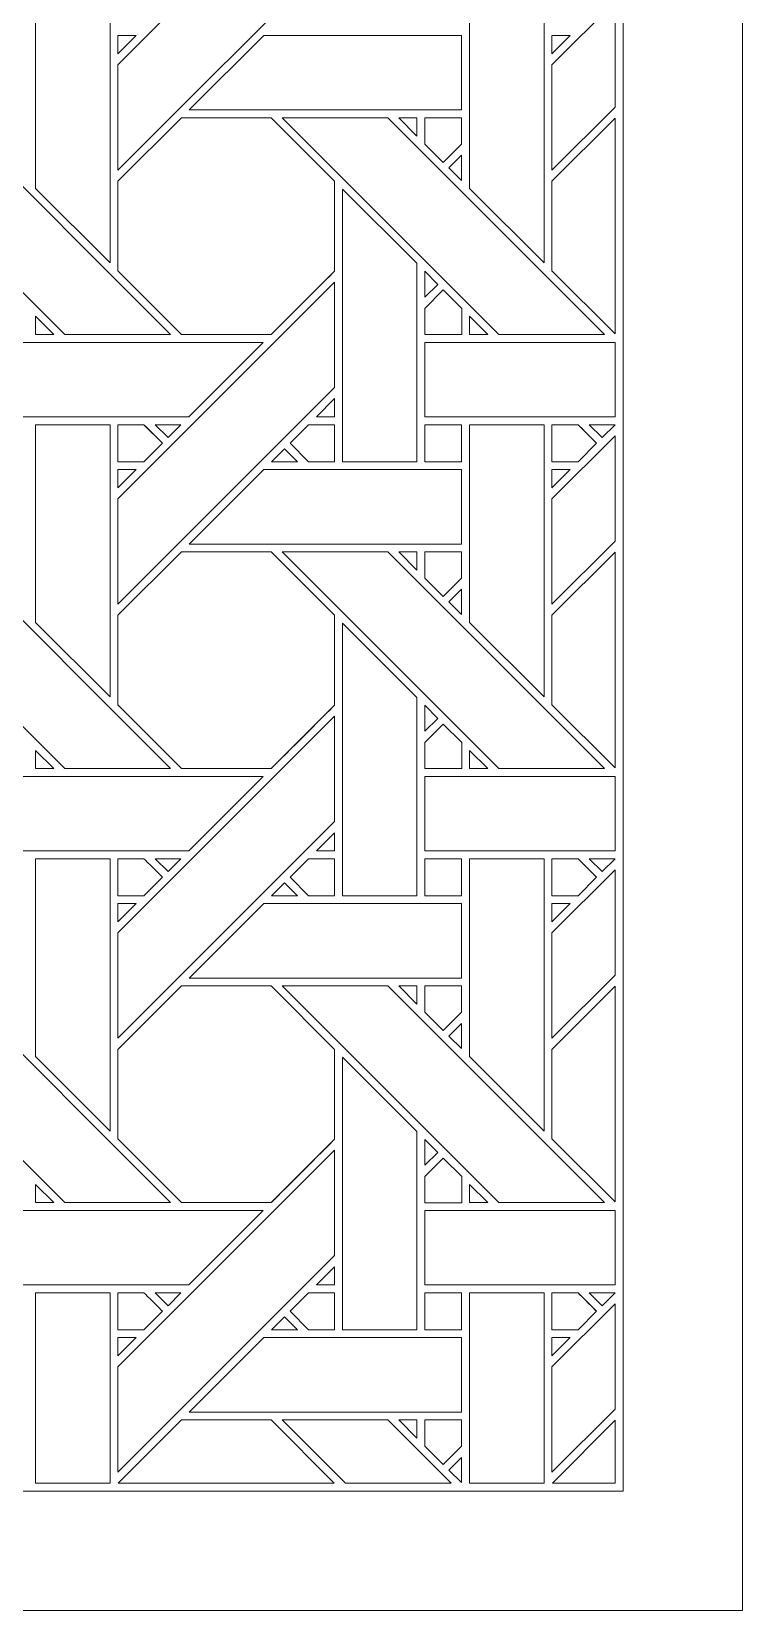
# Model space of a CAD drawing. Header units: inches. Extents: x 8.88 to 15.88, y 5.59 to 12.59.
# Drawn here: x 14.329 to 15.883, y 5.595 to 9.046 of the extents above; entities that cross this region are included whole.
import ezdxf

# ---------------------------------------------------------------- set-up
doc = ezdxf.new("R2010")
doc.units = ezdxf.units.IN
doc.header["$MEASUREMENT"] = 0
doc.layers.add('Design', color=7, linetype='Continuous', lineweight=0)

msp = doc.modelspace()

# ---------------------------------------------------------------- linework, layer by layer
at = {"layer": 'Design'}
for points, knots in [([(8.8829, 12.5948), (8.8829, 12.5948), (8.8829, 5.5948), (8.8829, 5.5948), (8.8829, 5.5948), (15.8829, 5.5948), (15.8829, 5.5948), (15.8829, 5.5948), (15.8829, 12.5948), (15.8829, 12.5948), (15.8829, 12.5948), (8.8829, 12.5948), (8.8829, 12.5948)], [0, 0, 0, 0, 1, 1, 1, 2, 2, 2, 3, 3, 3, 4, 4, 4, 4]), ([(9.1435, 12.3341), (9.1435, 12.3341), (9.1435, 5.8554), (9.1435, 5.8554), (9.1435, 5.8554), (15.6222, 5.8554), (15.6222, 5.8554), (15.6222, 5.8554), (15.6222, 12.3341), (15.6222, 12.3341), (15.6222, 12.3341), (9.1435, 12.3341), (9.1435, 12.3341)], [0, 0, 0, 0, 1, 1, 1, 2, 2, 2, 3, 3, 3, 4, 4, 4, 4]), ([(14.9915, 9.2166), (14.9915, 9.2166), (14.5179, 8.743), (14.5179, 8.743), (14.5179, 8.743), (14.5179, 8.9731), (14.5179, 8.9731), (14.5179, 8.9731), (14.9915, 9.4467), (14.9915, 9.4467), (14.9915, 9.4467), (14.9915, 9.2166), (14.9915, 9.2166)], [0, 0, 0, 0, 1, 1, 1, 2, 2, 2, 3, 3, 3, 4, 4, 4, 4]), ([(14.5007, 8.5401), (14.5007, 8.5401), (14.3378, 8.703), (14.3378, 8.703), (14.3378, 8.703), (14.3378, 9.1352), (14.3378, 9.1352), (14.3378, 9.1352), (14.5007, 9.1352), (14.5007, 9.1352), (14.5007, 9.1352), (14.5007, 8.5401), (14.5007, 8.5401)], [0, 0, 0, 0, 1, 1, 1, 2, 2, 2, 3, 3, 3, 4, 4, 4, 4]), ([(15.4494, 8.5401), (15.4494, 8.5401), (15.2865, 8.703), (15.2865, 8.703), (15.2865, 8.703), (15.2865, 9.1352), (15.2865, 9.1352), (15.2865, 9.1352), (15.4494, 9.1352), (15.4494, 9.1352), (15.4494, 9.1352), (15.4494, 8.5401), (15.4494, 8.5401)], [0, 0, 0, 0, 1, 1, 1, 2, 2, 2, 3, 3, 3, 4, 4, 4, 4]), ([(15.4666, 8.743), (15.4666, 8.743), (15.4666, 8.9731), (15.4666, 8.9731), (15.4666, 8.9731), (15.6045, 9.111), (15.6045, 9.111), (15.6045, 9.111), (15.6045, 8.8809), (15.6045, 8.8809), (15.6045, 8.8809), (15.4666, 8.743), (15.4666, 8.743)], [0, 0, 0, 0, 1, 1, 1, 2, 2, 2, 3, 3, 3, 4, 4, 4, 4]), ([(14.5577, 9.0373), (14.5577, 9.0373), (14.5179, 8.9974), (14.5179, 8.9974), (14.5179, 8.9974), (14.5179, 9.0373), (14.5179, 9.0373), (14.5179, 9.0373), (14.5577, 9.0373), (14.5577, 9.0373)], [0, 0, 0, 0, 1, 1, 1, 2, 2, 2, 3, 3, 3, 3]), ([(15.269, 9.0373), (15.269, 9.0373), (15.269, 8.8745), (15.269, 8.8745), (15.269, 8.8745), (14.6737, 8.8745), (14.6737, 8.8745), (14.6737, 8.8745), (14.8365, 9.0373), (14.8365, 9.0373), (14.8365, 9.0373), (15.269, 9.0373), (15.269, 9.0373)], [0, 0, 0, 0, 1, 1, 1, 2, 2, 2, 3, 3, 3, 4, 4, 4, 4]), ([(15.5064, 9.0373), (15.5064, 9.0373), (15.4666, 8.9975), (15.4666, 8.9975), (15.4666, 8.9975), (15.4666, 9.0373), (15.4666, 9.0373), (15.4666, 9.0373), (15.5064, 9.0373), (15.5064, 9.0373)], [0, 0, 0, 0, 1, 1, 1, 2, 2, 2, 3, 3, 3, 3]), ([(14.4018, 8.3837), (14.4018, 8.3837), (13.9283, 8.8573), (13.9283, 8.8573), (13.9283, 8.8573), (14.1592, 8.8573), (14.1592, 8.8573), (14.1592, 8.8573), (14.6329, 8.3837), (14.6329, 8.3837), (14.6329, 8.3837), (14.4018, 8.3837), (14.4018, 8.3837)], [0, 0, 0, 0, 1, 1, 1, 2, 2, 2, 3, 3, 3, 4, 4, 4, 4]), ([(14.6566, 8.8573), (14.6566, 8.8573), (14.8528, 8.8573), (14.8528, 8.8573), (14.8528, 8.8573), (14.9915, 8.7186), (14.9915, 8.7186), (14.9915, 8.7186), (14.9915, 8.5224), (14.9915, 8.5224), (14.9737, 8.5045), (14.8618, 8.3927), (14.8528, 8.3837), (14.8528, 8.3837), (14.6571, 8.3837), (14.6571, 8.3837), (14.6571, 8.3837), (14.5179, 8.5229), (14.5179, 8.5229), (14.5179, 8.5229), (14.5179, 8.7186), (14.5179, 8.7186), (14.5179, 8.7186), (14.6566, 8.8573), (14.6566, 8.8573)], [0, 0, 0, 0, 1, 1, 1, 2, 2, 2, 3, 3, 3, 4, 4, 4, 5, 5, 5, 6, 6, 6, 7, 7, 7, 8, 8, 8, 8]), ([(14.9915, 8.5224), (14.9735, 8.5042), (14.8616, 8.3925), (14.8528, 8.3837), (14.8528, 8.3837), (14.6571, 8.3837), (14.6571, 8.3837), (14.6571, 8.3837), (14.5179, 8.5229), (14.5179, 8.5229), (14.5179, 8.5229), (14.5179, 8.7186), (14.5179, 8.7186), (14.5179, 8.7186), (14.6566, 8.8573), (14.6566, 8.8573), (14.6566, 8.8573), (14.8528, 8.8573), (14.8528, 8.8573), (14.8528, 8.8573), (14.9915, 8.7186), (14.9915, 8.7186), (14.9915, 8.7186), (14.9915, 8.5224), (14.9915, 8.5224)], [0, 0, 0, 0, 1, 1, 1, 2, 2, 2, 3, 3, 3, 4, 4, 4, 5, 5, 5, 6, 6, 6, 7, 7, 7, 8, 8, 8, 8]), ([(15.5816, 8.3837), (15.5816, 8.3837), (15.3505, 8.3837), (15.3505, 8.3837), (15.3505, 8.3837), (14.877, 8.8573), (14.877, 8.8573), (14.877, 8.8573), (15.1079, 8.8573), (15.1079, 8.8573), (15.1079, 8.8573), (15.5816, 8.3837), (15.5816, 8.3837)], [0, 0, 0, 0, 1, 1, 1, 2, 2, 2, 3, 3, 3, 4, 4, 4, 4]), ([(15.1715, 8.8573), (15.1715, 8.8573), (15.1715, 8.8175), (15.1715, 8.8175), (15.1715, 8.8175), (15.1321, 8.8573), (15.1321, 8.8573), (15.1321, 8.8573), (15.1715, 8.8573), (15.1715, 8.8573)], [0, 0, 0, 0, 1, 1, 1, 2, 2, 2, 3, 3, 3, 3]), ([(15.269, 8.8573), (15.269, 8.8573), (15.269, 8.7997), (15.269, 8.7997), (15.269, 8.7997), (15.2291, 8.7598), (15.2291, 8.7598), (15.2291, 8.7598), (15.1887, 8.8001), (15.1887, 8.8001), (15.1887, 8.8001), (15.1887, 8.8573), (15.1887, 8.8573), (15.1887, 8.8573), (15.269, 8.8573), (15.269, 8.8573)], [0, 0, 0, 0, 1, 1, 1, 2, 2, 2, 3, 3, 3, 4, 4, 4, 5, 5, 5, 5]), ([(15.2291, 8.7598), (15.2291, 8.7598), (15.1887, 8.8001), (15.1887, 8.8001), (15.1887, 8.8001), (15.1887, 8.8573), (15.1887, 8.8573), (15.1887, 8.8573), (15.269, 8.8573), (15.269, 8.8573), (15.269, 8.8573), (15.269, 8.7997), (15.269, 8.7997), (15.269, 8.7997), (15.2291, 8.7598), (15.2291, 8.7598)], [0, 0, 0, 0, 1, 1, 1, 2, 2, 2, 3, 3, 3, 4, 4, 4, 5, 5, 5, 5]), ([(15.4666, 8.5229), (15.4666, 8.5229), (15.4666, 8.7186), (15.4666, 8.7186), (15.4666, 8.7186), (15.6045, 8.8565), (15.6045, 8.8565), (15.6045, 8.8565), (15.6045, 8.3851), (15.6045, 8.3851), (15.6045, 8.3851), (15.4666, 8.5229), (15.4666, 8.5229)], [0, 0, 0, 0, 1, 1, 1, 2, 2, 2, 3, 3, 3, 4, 4, 4, 4]), ([(15.6045, 8.3851), (15.6045, 8.3851), (15.4666, 8.5229), (15.4666, 8.5229), (15.4666, 8.5229), (15.4666, 8.7186), (15.4666, 8.7186), (15.4666, 8.7186), (15.6045, 8.8565), (15.6045, 8.8565), (15.6045, 8.8565), (15.6045, 8.3851), (15.6045, 8.3851)], [0, 0, 0, 0, 1, 1, 1, 2, 2, 2, 3, 3, 3, 4, 4, 4, 4]), ([(15.269, 8.7755), (15.269, 8.7755), (15.269, 8.7203), (15.269, 8.7203), (15.269, 8.7203), (15.2412, 8.7477), (15.2412, 8.7477), (15.2412, 8.7477), (15.269, 8.7755), (15.269, 8.7755)], [0, 0, 0, 0, 1, 1, 1, 2, 2, 2, 3, 3, 3, 3]), ([(15.0087, 8.1057), (15.0087, 8.1057), (15.0087, 8.7015), (15.0087, 8.7015), (15.0087, 8.7015), (15.1714, 8.5394), (15.1714, 8.5394), (15.1714, 8.5394), (15.1714, 8.1057), (15.1714, 8.1057), (15.1714, 8.1057), (15.0087, 8.1057), (15.0087, 8.1057)], [0, 0, 0, 0, 1, 1, 1, 2, 2, 2, 3, 3, 3, 4, 4, 4, 4]), ([(14.9915, 8.2679), (14.9915, 8.2679), (14.5179, 7.7943), (14.5179, 7.7943), (14.5179, 7.7943), (14.5179, 8.0244), (14.5179, 8.0244), (14.5179, 8.0244), (14.9915, 8.498), (14.9915, 8.498), (14.9915, 8.498), (14.9915, 8.2679), (14.9915, 8.2679)], [0, 0, 0, 0, 1, 1, 1, 2, 2, 2, 3, 3, 3, 4, 4, 4, 4]), ([(15.1887, 8.4651), (15.1887, 8.4651), (15.1887, 8.5219), (15.1887, 8.5219), (15.1887, 8.5219), (15.2169, 8.4933), (15.2169, 8.4933), (15.2169, 8.4933), (15.1887, 8.4651), (15.1887, 8.4651)], [0, 0, 0, 0, 1, 1, 1, 2, 2, 2, 3, 3, 3, 3]), ([(15.1887, 8.3834), (15.1887, 8.3834), (15.1887, 8.4407), (15.1887, 8.4407), (15.1887, 8.4407), (15.2291, 8.4811), (15.2291, 8.4811), (15.2291, 8.4811), (15.2694, 8.4407), (15.2694, 8.4407), (15.2694, 8.4407), (15.2694, 8.3834), (15.2694, 8.3834), (15.2694, 8.3834), (15.1887, 8.3834), (15.1887, 8.3834)], [0, 0, 0, 0, 1, 1, 1, 2, 2, 2, 3, 3, 3, 4, 4, 4, 5, 5, 5, 5]), ([(15.2291, 8.4811), (15.2291, 8.4811), (15.2694, 8.4407), (15.2694, 8.4407), (15.2694, 8.4407), (15.2694, 8.3834), (15.2694, 8.3834), (15.2694, 8.3834), (15.1887, 8.3834), (15.1887, 8.3834), (15.1887, 8.3834), (15.1887, 8.4407), (15.1887, 8.4407), (15.1887, 8.4407), (15.2291, 8.4811), (15.2291, 8.4811)], [0, 0, 0, 0, 1, 1, 1, 2, 2, 2, 3, 3, 3, 4, 4, 4, 5, 5, 5, 5]), ([(14.3379, 8.3837), (14.3379, 8.3837), (14.3379, 8.4235), (14.3379, 8.4235), (14.3379, 8.4235), (14.3776, 8.3837), (14.3776, 8.3837), (14.3776, 8.3837), (14.3379, 8.3837), (14.3379, 8.3837)], [0, 0, 0, 0, 1, 1, 1, 2, 2, 2, 3, 3, 3, 3]), ([(15.2866, 8.3837), (15.2866, 8.3837), (15.2866, 8.4235), (15.2866, 8.4235), (15.2866, 8.4235), (15.3264, 8.3837), (15.3264, 8.3837), (15.3264, 8.3837), (15.2866, 8.3837), (15.2866, 8.3837)], [0, 0, 0, 0, 1, 1, 1, 2, 2, 2, 3, 3, 3, 3]), ([(14.24, 8.2037), (14.24, 8.2037), (14.24, 8.3664), (14.24, 8.3664), (14.24, 8.3664), (14.8357, 8.3664), (14.8357, 8.3664), (14.8357, 8.3664), (14.673, 8.2037), (14.673, 8.2037), (14.673, 8.2037), (14.24, 8.2037), (14.24, 8.2037)], [0, 0, 0, 0, 1, 1, 1, 2, 2, 2, 3, 3, 3, 4, 4, 4, 4]), ([(15.1887, 8.2037), (15.1887, 8.2037), (15.1887, 8.3664), (15.1887, 8.3664), (15.1887, 8.3664), (15.6045, 8.3664), (15.6045, 8.3664), (15.6045, 8.3664), (15.6045, 8.2037), (15.6045, 8.2037), (15.6045, 8.2037), (15.1887, 8.2037), (15.1887, 8.2037)], [0, 0, 0, 0, 1, 1, 1, 2, 2, 2, 3, 3, 3, 4, 4, 4, 4]), ([(14.9517, 8.2038), (14.9517, 8.2038), (14.9915, 8.2435), (14.9915, 8.2435), (14.9915, 8.2435), (14.9915, 8.2038), (14.9915, 8.2038), (14.9915, 8.2038), (14.9517, 8.2038), (14.9517, 8.2038)], [0, 0, 0, 0, 1, 1, 1, 2, 2, 2, 3, 3, 3, 3]), ([(14.5007, 7.5914), (14.5007, 7.5914), (14.3378, 7.7543), (14.3378, 7.7543), (14.3378, 7.7543), (14.3378, 8.1865), (14.3378, 8.1865), (14.3378, 8.1865), (14.5007, 8.1865), (14.5007, 8.1865), (14.5007, 8.1865), (14.5007, 7.5914), (14.5007, 7.5914)], [0, 0, 0, 0, 1, 1, 1, 2, 2, 2, 3, 3, 3, 4, 4, 4, 4]), ([(14.5749, 8.1865), (14.5801, 8.1813), (14.6108, 8.1505), (14.6153, 8.1461), (14.6153, 8.1461), (14.5748, 8.1057), (14.5748, 8.1057), (14.5748, 8.1057), (14.5179, 8.1057), (14.5179, 8.1057), (14.5179, 8.1057), (14.5179, 8.1865), (14.5179, 8.1865), (14.5179, 8.1865), (14.5749, 8.1865), (14.5749, 8.1865)], [0, 0, 0, 0, 1, 1, 1, 2, 2, 2, 3, 3, 3, 4, 4, 4, 5, 5, 5, 5]), ([(14.5179, 8.1057), (14.5179, 8.1057), (14.5179, 8.1865), (14.5179, 8.1865), (14.5179, 8.1865), (14.5749, 8.1865), (14.5749, 8.1865), (14.5749, 8.1865), (14.6153, 8.1461), (14.6153, 8.1461), (14.6153, 8.1461), (14.5748, 8.1057), (14.5748, 8.1057), (14.5748, 8.1057), (14.5179, 8.1057), (14.5179, 8.1057)], [0, 0, 0, 0, 1, 1, 1, 2, 2, 2, 3, 3, 3, 4, 4, 4, 5, 5, 5, 5]), ([(14.5993, 8.1865), (14.5993, 8.1865), (14.6557, 8.1865), (14.6557, 8.1865), (14.6557, 8.1865), (14.6275, 8.1583), (14.6275, 8.1583), (14.6275, 8.1583), (14.5993, 8.1865), (14.5993, 8.1865)], [0, 0, 0, 0, 1, 1, 1, 2, 2, 2, 3, 3, 3, 3]), ([(14.9344, 8.1057), (14.9344, 8.1057), (14.8941, 8.1461), (14.8941, 8.1461), (14.8941, 8.1461), (14.9345, 8.1865), (14.9345, 8.1865), (14.9345, 8.1865), (14.9915, 8.1865), (14.9915, 8.1865), (14.9915, 8.1865), (14.9915, 8.1057), (14.9915, 8.1057), (14.9915, 8.1057), (14.9344, 8.1057), (14.9344, 8.1057)], [0, 0, 0, 0, 1, 1, 1, 2, 2, 2, 3, 3, 3, 4, 4, 4, 5, 5, 5, 5]), ([(14.9915, 8.1057), (14.9915, 8.1057), (14.9344, 8.1057), (14.9344, 8.1057), (14.9344, 8.1057), (14.8941, 8.1461), (14.8941, 8.1461), (14.8941, 8.1461), (14.9345, 8.1865), (14.9345, 8.1865), (14.9345, 8.1865), (14.9915, 8.1865), (14.9915, 8.1865), (14.9915, 8.1865), (14.9915, 8.1057), (14.9915, 8.1057)], [0, 0, 0, 0, 1, 1, 1, 2, 2, 2, 3, 3, 3, 4, 4, 4, 5, 5, 5, 5]), ([(15.1887, 8.1865), (15.1887, 8.1865), (15.269, 8.1865), (15.269, 8.1865), (15.269, 8.1865), (15.269, 8.1057), (15.269, 8.1057), (15.269, 8.1057), (15.1887, 8.1057), (15.1887, 8.1057), (15.1887, 8.1057), (15.1887, 8.1865), (15.1887, 8.1865)], [0, 0, 0, 0, 1, 1, 1, 2, 2, 2, 3, 3, 3, 4, 4, 4, 4]), ([(15.1887, 8.1057), (15.1887, 8.1057), (15.1887, 8.1865), (15.1887, 8.1865), (15.1887, 8.1865), (15.269, 8.1865), (15.269, 8.1865), (15.269, 8.1865), (15.269, 8.1057), (15.269, 8.1057), (15.269, 8.1057), (15.1887, 8.1057), (15.1887, 8.1057)], [0, 0, 0, 0, 1, 1, 1, 2, 2, 2, 3, 3, 3, 4, 4, 4, 4]), ([(15.4494, 7.5914), (15.4494, 7.5914), (15.2865, 7.7543), (15.2865, 7.7543), (15.2865, 7.7543), (15.2865, 8.1865), (15.2865, 8.1865), (15.2865, 8.1865), (15.4494, 8.1865), (15.4494, 8.1865), (15.4494, 8.1865), (15.4494, 7.5914), (15.4494, 7.5914)], [0, 0, 0, 0, 1, 1, 1, 2, 2, 2, 3, 3, 3, 4, 4, 4, 4]), ([(15.4666, 8.1057), (15.4666, 8.1057), (15.4666, 8.1865), (15.4666, 8.1865), (15.4666, 8.1865), (15.5237, 8.1865), (15.5237, 8.1865), (15.5288, 8.1813), (15.5596, 8.1505), (15.564, 8.1461), (15.564, 8.1461), (15.5236, 8.1057), (15.5236, 8.1057), (15.5236, 8.1057), (15.4666, 8.1057), (15.4666, 8.1057)], [0, 0, 0, 0, 1, 1, 1, 2, 2, 2, 3, 3, 3, 4, 4, 4, 5, 5, 5, 5]), ([(15.4666, 8.1057), (15.4666, 8.1057), (15.4666, 8.1865), (15.4666, 8.1865), (15.4666, 8.1865), (15.5237, 8.1865), (15.5237, 8.1865), (15.5294, 8.1808), (15.564, 8.1461), (15.564, 8.1461), (15.564, 8.1461), (15.5236, 8.1057), (15.5236, 8.1057), (15.5236, 8.1057), (15.4666, 8.1057), (15.4666, 8.1057)], [0, 0, 0, 0, 1, 1, 1, 2, 2, 2, 3, 3, 3, 4, 4, 4, 5, 5, 5, 5]), ([(15.548, 8.1865), (15.548, 8.1865), (15.6045, 8.1865), (15.6045, 8.1865), (15.6045, 8.1865), (15.5762, 8.1583), (15.5762, 8.1583), (15.5762, 8.1583), (15.548, 8.1865), (15.548, 8.1865)], [0, 0, 0, 0, 1, 1, 1, 2, 2, 2, 3, 3, 3, 3]), ([(15.4666, 7.7943), (15.4666, 7.7943), (15.4666, 8.0244), (15.4666, 8.0244), (15.4666, 8.0244), (15.6045, 8.1622), (15.6045, 8.1622), (15.6045, 8.1622), (15.6045, 7.9321), (15.6045, 7.9321), (15.6045, 7.9321), (15.4666, 7.7943), (15.4666, 7.7943)], [0, 0, 0, 0, 1, 1, 1, 2, 2, 2, 3, 3, 3, 4, 4, 4, 4]), ([(14.8537, 8.1057), (14.8537, 8.1057), (14.8819, 8.1339), (14.8819, 8.1339), (14.8819, 8.1339), (14.9102, 8.1057), (14.9102, 8.1057), (14.9102, 8.1057), (14.8537, 8.1057), (14.8537, 8.1057)], [0, 0, 0, 0, 1, 1, 1, 2, 2, 2, 3, 3, 3, 3]), ([(14.5577, 8.0885), (14.5577, 8.0885), (14.5179, 8.0487), (14.5179, 8.0487), (14.5179, 8.0487), (14.5179, 8.0885), (14.5179, 8.0885), (14.5179, 8.0885), (14.5577, 8.0885), (14.5577, 8.0885)], [0, 0, 0, 0, 1, 1, 1, 2, 2, 2, 3, 3, 3, 3]), ([(15.269, 8.0885), (15.269, 8.0885), (15.269, 7.9257), (15.269, 7.9257), (15.269, 7.9257), (14.6737, 7.9257), (14.6737, 7.9257), (14.6737, 7.9257), (14.8365, 8.0885), (14.8365, 8.0885), (14.8365, 8.0885), (15.269, 8.0885), (15.269, 8.0885)], [0, 0, 0, 0, 1, 1, 1, 2, 2, 2, 3, 3, 3, 4, 4, 4, 4]), ([(15.5064, 8.0885), (15.5064, 8.0885), (15.4666, 8.0487), (15.4666, 8.0487), (15.4666, 8.0487), (15.4666, 8.0885), (15.4666, 8.0885), (15.4666, 8.0885), (15.5064, 8.0885), (15.5064, 8.0885)], [0, 0, 0, 0, 1, 1, 1, 2, 2, 2, 3, 3, 3, 3]), ([(14.4018, 7.435), (14.4018, 7.435), (13.9283, 7.9086), (13.9283, 7.9086), (13.9283, 7.9086), (14.1592, 7.9086), (14.1592, 7.9086), (14.1592, 7.9086), (14.6329, 7.435), (14.6329, 7.435), (14.6329, 7.435), (14.4018, 7.435), (14.4018, 7.435)], [0, 0, 0, 0, 1, 1, 1, 2, 2, 2, 3, 3, 3, 4, 4, 4, 4]), ([(14.6566, 7.9086), (14.6566, 7.9086), (14.8528, 7.9086), (14.8528, 7.9086), (14.8528, 7.9086), (14.9915, 7.7699), (14.9915, 7.7699), (14.9915, 7.7699), (14.9915, 7.5737), (14.9915, 7.5737), (14.9737, 7.5557), (14.8618, 7.444), (14.8528, 7.435), (14.8528, 7.435), (14.6571, 7.435), (14.6571, 7.435), (14.6571, 7.435), (14.5179, 7.5742), (14.5179, 7.5742), (14.5179, 7.5742), (14.5179, 7.7699), (14.5179, 7.7699), (14.5179, 7.7699), (14.6566, 7.9086), (14.6566, 7.9086)], [0, 0, 0, 0, 1, 1, 1, 2, 2, 2, 3, 3, 3, 4, 4, 4, 5, 5, 5, 6, 6, 6, 7, 7, 7, 8, 8, 8, 8]), ([(14.9915, 7.5737), (14.9736, 7.5556), (14.8617, 7.4439), (14.8528, 7.435), (14.8528, 7.435), (14.6571, 7.435), (14.6571, 7.435), (14.6571, 7.435), (14.5179, 7.5742), (14.5179, 7.5742), (14.5179, 7.5742), (14.5179, 7.7699), (14.5179, 7.7699), (14.5179, 7.7699), (14.6566, 7.9086), (14.6566, 7.9086), (14.6566, 7.9086), (14.8528, 7.9086), (14.8528, 7.9086), (14.8528, 7.9086), (14.9915, 7.7699), (14.9915, 7.7699), (14.9915, 7.7699), (14.9915, 7.5737), (14.9915, 7.5737)], [0, 0, 0, 0, 1, 1, 1, 2, 2, 2, 3, 3, 3, 4, 4, 4, 5, 5, 5, 6, 6, 6, 7, 7, 7, 8, 8, 8, 8]), ([(15.5816, 7.435), (15.5816, 7.435), (15.3505, 7.435), (15.3505, 7.435), (15.3505, 7.435), (14.877, 7.9086), (14.877, 7.9086), (14.877, 7.9086), (15.1079, 7.9086), (15.1079, 7.9086), (15.1079, 7.9086), (15.5816, 7.435), (15.5816, 7.435)], [0, 0, 0, 0, 1, 1, 1, 2, 2, 2, 3, 3, 3, 4, 4, 4, 4]), ([(15.1715, 7.9086), (15.1715, 7.9086), (15.1715, 7.8688), (15.1715, 7.8688), (15.1715, 7.8688), (15.1321, 7.9086), (15.1321, 7.9086), (15.1321, 7.9086), (15.1715, 7.9086), (15.1715, 7.9086)], [0, 0, 0, 0, 1, 1, 1, 2, 2, 2, 3, 3, 3, 3]), ([(15.269, 7.9086), (15.269, 7.9086), (15.269, 7.851), (15.269, 7.851), (15.269, 7.851), (15.2291, 7.8111), (15.2291, 7.8111), (15.2291, 7.8111), (15.1887, 7.8514), (15.1887, 7.8514), (15.1887, 7.8514), (15.1887, 7.9086), (15.1887, 7.9086), (15.1887, 7.9086), (15.269, 7.9086), (15.269, 7.9086)], [0, 0, 0, 0, 1, 1, 1, 2, 2, 2, 3, 3, 3, 4, 4, 4, 5, 5, 5, 5]), ([(15.2291, 7.8111), (15.2291, 7.8111), (15.1887, 7.8514), (15.1887, 7.8514), (15.1887, 7.8514), (15.1887, 7.9086), (15.1887, 7.9086), (15.1887, 7.9086), (15.269, 7.9086), (15.269, 7.9086), (15.269, 7.9086), (15.269, 7.851), (15.269, 7.851), (15.269, 7.851), (15.2291, 7.8111), (15.2291, 7.8111)], [0, 0, 0, 0, 1, 1, 1, 2, 2, 2, 3, 3, 3, 4, 4, 4, 5, 5, 5, 5]), ([(15.4666, 7.5742), (15.4666, 7.5742), (15.4666, 7.7699), (15.4666, 7.7699), (15.4666, 7.7699), (15.6045, 7.9078), (15.6045, 7.9078), (15.6045, 7.9078), (15.6045, 7.4363), (15.6045, 7.4363), (15.6045, 7.4363), (15.4666, 7.5742), (15.4666, 7.5742)], [0, 0, 0, 0, 1, 1, 1, 2, 2, 2, 3, 3, 3, 4, 4, 4, 4]), ([(15.6045, 7.4363), (15.6045, 7.4363), (15.4666, 7.5742), (15.4666, 7.5742), (15.4666, 7.5742), (15.4666, 7.7699), (15.4666, 7.7699), (15.4666, 7.7699), (15.6045, 7.9078), (15.6045, 7.9078), (15.6045, 7.9078), (15.6045, 7.4363), (15.6045, 7.4363)], [0, 0, 0, 0, 1, 1, 1, 2, 2, 2, 3, 3, 3, 4, 4, 4, 4]), ([(15.269, 7.8268), (15.269, 7.8268), (15.269, 7.7716), (15.269, 7.7716), (15.269, 7.7716), (15.2412, 7.799), (15.2412, 7.799), (15.2412, 7.799), (15.269, 7.8268), (15.269, 7.8268)], [0, 0, 0, 0, 1, 1, 1, 2, 2, 2, 3, 3, 3, 3]), ([(15.0087, 7.157), (15.0087, 7.157), (15.0087, 7.7528), (15.0087, 7.7528), (15.0087, 7.7528), (15.1714, 7.5906), (15.1714, 7.5906), (15.1714, 7.5906), (15.1714, 7.157), (15.1714, 7.157), (15.1714, 7.157), (15.0087, 7.157), (15.0087, 7.157)], [0, 0, 0, 0, 1, 1, 1, 2, 2, 2, 3, 3, 3, 4, 4, 4, 4]), ([(15.1887, 7.5164), (15.1887, 7.5164), (15.1887, 7.5732), (15.1887, 7.5732), (15.1887, 7.5732), (15.2169, 7.5446), (15.2169, 7.5446), (15.2169, 7.5446), (15.1887, 7.5164), (15.1887, 7.5164)], [0, 0, 0, 0, 1, 1, 1, 2, 2, 2, 3, 3, 3, 3]), ([(14.9915, 7.3192), (14.9915, 7.3192), (14.5179, 6.8455), (14.5179, 6.8455), (14.5179, 6.8455), (14.5179, 7.0756), (14.5179, 7.0756), (14.5179, 7.0756), (14.9915, 7.5492), (14.9915, 7.5492), (14.9915, 7.5492), (14.9915, 7.3192), (14.9915, 7.3192)], [0, 0, 0, 0, 1, 1, 1, 2, 2, 2, 3, 3, 3, 4, 4, 4, 4]), ([(15.1887, 7.4347), (15.1887, 7.4347), (15.1887, 7.492), (15.1887, 7.492), (15.1887, 7.492), (15.2291, 7.5323), (15.2291, 7.5323), (15.2291, 7.5323), (15.2694, 7.492), (15.2694, 7.492), (15.2694, 7.492), (15.2694, 7.4347), (15.2694, 7.4347), (15.2694, 7.4347), (15.1887, 7.4347), (15.1887, 7.4347)], [0, 0, 0, 0, 1, 1, 1, 2, 2, 2, 3, 3, 3, 4, 4, 4, 5, 5, 5, 5]), ([(15.2291, 7.5323), (15.2291, 7.5323), (15.2694, 7.492), (15.2694, 7.492), (15.2694, 7.492), (15.2694, 7.4347), (15.2694, 7.4347), (15.2694, 7.4347), (15.1887, 7.4347), (15.1887, 7.4347), (15.1887, 7.4347), (15.1887, 7.492), (15.1887, 7.492), (15.1887, 7.492), (15.2291, 7.5323), (15.2291, 7.5323)], [0, 0, 0, 0, 1, 1, 1, 2, 2, 2, 3, 3, 3, 4, 4, 4, 5, 5, 5, 5]), ([(14.3379, 7.4349), (14.3379, 7.4349), (14.3379, 7.4747), (14.3379, 7.4747), (14.3379, 7.4747), (14.3776, 7.4349), (14.3776, 7.4349), (14.3776, 7.4349), (14.3379, 7.4349), (14.3379, 7.4349)], [0, 0, 0, 0, 1, 1, 1, 2, 2, 2, 3, 3, 3, 3]), ([(15.2866, 7.4349), (15.2866, 7.4349), (15.2866, 7.4747), (15.2866, 7.4747), (15.2866, 7.4747), (15.3264, 7.4349), (15.3264, 7.4349), (15.3264, 7.4349), (15.2866, 7.4349), (15.2866, 7.4349)], [0, 0, 0, 0, 1, 1, 1, 2, 2, 2, 3, 3, 3, 3]), ([(14.24, 7.255), (14.24, 7.255), (14.24, 7.4177), (14.24, 7.4177), (14.24, 7.4177), (14.8357, 7.4177), (14.8357, 7.4177), (14.8357, 7.4177), (14.673, 7.255), (14.673, 7.255), (14.673, 7.255), (14.24, 7.255), (14.24, 7.255)], [0, 0, 0, 0, 1, 1, 1, 2, 2, 2, 3, 3, 3, 4, 4, 4, 4]), ([(15.1887, 7.255), (15.1887, 7.255), (15.1887, 7.4177), (15.1887, 7.4177), (15.1887, 7.4177), (15.6045, 7.4177), (15.6045, 7.4177), (15.6045, 7.4177), (15.6045, 7.255), (15.6045, 7.255), (15.6045, 7.255), (15.1887, 7.255), (15.1887, 7.255)], [0, 0, 0, 0, 1, 1, 1, 2, 2, 2, 3, 3, 3, 4, 4, 4, 4]), ([(14.9517, 7.255), (14.9517, 7.255), (14.9915, 7.2948), (14.9915, 7.2948), (14.9915, 7.2948), (14.9915, 7.255), (14.9915, 7.255), (14.9915, 7.255), (14.9517, 7.255), (14.9517, 7.255)], [0, 0, 0, 0, 1, 1, 1, 2, 2, 2, 3, 3, 3, 3]), ([(14.5007, 7.2377), (14.5007, 7.2377), (14.5007, 6.6426), (14.5007, 6.6426), (14.5007, 6.6426), (14.3378, 6.8055), (14.3378, 6.8055), (14.3378, 6.8055), (14.3378, 7.2377), (14.3378, 7.2377), (14.3378, 7.2377), (14.5007, 7.2377), (14.5007, 7.2377)], [0, 0, 0, 0, 1, 1, 1, 2, 2, 2, 3, 3, 3, 4, 4, 4, 4]), ([(14.5749, 7.2377), (14.5801, 7.2326), (14.6108, 7.2018), (14.6153, 7.1974), (14.6153, 7.1974), (14.5748, 7.1569), (14.5748, 7.1569), (14.5748, 7.1569), (14.5179, 7.1569), (14.5179, 7.1569), (14.5179, 7.1569), (14.5179, 7.2377), (14.5179, 7.2377), (14.5179, 7.2377), (14.5749, 7.2377), (14.5749, 7.2377)], [0, 0, 0, 0, 1, 1, 1, 2, 2, 2, 3, 3, 3, 4, 4, 4, 5, 5, 5, 5]), ([(14.5179, 7.1569), (14.5179, 7.1569), (14.5179, 7.2377), (14.5179, 7.2377), (14.5179, 7.2377), (14.5749, 7.2377), (14.5749, 7.2377), (14.5803, 7.2324), (14.6111, 7.2016), (14.6153, 7.1974), (14.6153, 7.1974), (14.5748, 7.1569), (14.5748, 7.1569), (14.5748, 7.1569), (14.5179, 7.1569), (14.5179, 7.1569)], [0, 0, 0, 0, 1, 1, 1, 2, 2, 2, 3, 3, 3, 4, 4, 4, 5, 5, 5, 5]), ([(14.5993, 7.2377), (14.5993, 7.2377), (14.6557, 7.2377), (14.6557, 7.2377), (14.6557, 7.2377), (14.6275, 7.2096), (14.6275, 7.2096), (14.6275, 7.2096), (14.5993, 7.2377), (14.5993, 7.2377)], [0, 0, 0, 0, 1, 1, 1, 2, 2, 2, 3, 3, 3, 3]), ([(14.9344, 7.1569), (14.9344, 7.1569), (14.8941, 7.1973), (14.8941, 7.1973), (14.8941, 7.1973), (14.9345, 7.2377), (14.9345, 7.2377), (14.9345, 7.2377), (14.9915, 7.2377), (14.9915, 7.2377), (14.9915, 7.2377), (14.9915, 7.1569), (14.9915, 7.1569), (14.9915, 7.1569), (14.9344, 7.1569), (14.9344, 7.1569)], [0, 0, 0, 0, 1, 1, 1, 2, 2, 2, 3, 3, 3, 4, 4, 4, 5, 5, 5, 5]), ([(14.9915, 7.1569), (14.9915, 7.1569), (14.9344, 7.1569), (14.9344, 7.1569), (14.9344, 7.1569), (14.8941, 7.1973), (14.8941, 7.1973), (14.8941, 7.1973), (14.9345, 7.2377), (14.9345, 7.2377), (14.9345, 7.2377), (14.9915, 7.2377), (14.9915, 7.2377), (14.9915, 7.2377), (14.9915, 7.1569), (14.9915, 7.1569)], [0, 0, 0, 0, 1, 1, 1, 2, 2, 2, 3, 3, 3, 4, 4, 4, 5, 5, 5, 5]), ([(15.1887, 7.2377), (15.1887, 7.2377), (15.269, 7.2377), (15.269, 7.2377), (15.269, 7.2377), (15.269, 7.1569), (15.269, 7.1569), (15.269, 7.1569), (15.1887, 7.1569), (15.1887, 7.1569), (15.1887, 7.1569), (15.1887, 7.2377), (15.1887, 7.2377)], [0, 0, 0, 0, 1, 1, 1, 2, 2, 2, 3, 3, 3, 4, 4, 4, 4]), ([(15.1887, 7.1569), (15.1887, 7.1569), (15.1887, 7.2377), (15.1887, 7.2377), (15.1887, 7.2377), (15.269, 7.2377), (15.269, 7.2377), (15.269, 7.2377), (15.269, 7.1569), (15.269, 7.1569), (15.269, 7.1569), (15.1887, 7.1569), (15.1887, 7.1569)], [0, 0, 0, 0, 1, 1, 1, 2, 2, 2, 3, 3, 3, 4, 4, 4, 4]), ([(15.4494, 6.6426), (15.4494, 6.6426), (15.2865, 6.8055), (15.2865, 6.8055), (15.2865, 6.8055), (15.2865, 7.2377), (15.2865, 7.2377), (15.2865, 7.2377), (15.4494, 7.2377), (15.4494, 7.2377), (15.4494, 7.2377), (15.4494, 6.6426), (15.4494, 6.6426)], [0, 0, 0, 0, 1, 1, 1, 2, 2, 2, 3, 3, 3, 4, 4, 4, 4]), ([(15.4666, 7.1569), (15.4666, 7.1569), (15.4666, 7.2377), (15.4666, 7.2377), (15.4666, 7.2377), (15.5237, 7.2377), (15.5237, 7.2377), (15.5288, 7.2326), (15.5596, 7.2018), (15.564, 7.1974), (15.564, 7.1974), (15.5236, 7.1569), (15.5236, 7.1569), (15.5236, 7.1569), (15.4666, 7.1569), (15.4666, 7.1569)], [0, 0, 0, 0, 1, 1, 1, 2, 2, 2, 3, 3, 3, 4, 4, 4, 5, 5, 5, 5]), ([(15.4666, 7.1569), (15.4666, 7.1569), (15.4666, 7.2377), (15.4666, 7.2377), (15.4666, 7.2377), (15.5237, 7.2377), (15.5237, 7.2377), (15.5293, 7.2322), (15.564, 7.1974), (15.564, 7.1974), (15.564, 7.1974), (15.5236, 7.1569), (15.5236, 7.1569), (15.5236, 7.1569), (15.4666, 7.1569), (15.4666, 7.1569)], [0, 0, 0, 0, 1, 1, 1, 2, 2, 2, 3, 3, 3, 4, 4, 4, 5, 5, 5, 5]), ([(15.4666, 6.8455), (15.4666, 6.8455), (15.4666, 7.0756), (15.4666, 7.0756), (15.4666, 7.0756), (15.6045, 7.2135), (15.6045, 7.2135), (15.6045, 7.2135), (15.6045, 6.9834), (15.6045, 6.9834), (15.6045, 6.9834), (15.4666, 6.8455), (15.4666, 6.8455)], [0, 0, 0, 0, 1, 1, 1, 2, 2, 2, 3, 3, 3, 4, 4, 4, 4]), ([(15.548, 7.2377), (15.548, 7.2377), (15.6045, 7.2377), (15.6045, 7.2377), (15.6045, 7.2377), (15.5762, 7.2096), (15.5762, 7.2096), (15.5762, 7.2096), (15.548, 7.2377), (15.548, 7.2377)], [0, 0, 0, 0, 1, 1, 1, 2, 2, 2, 3, 3, 3, 3]), ([(14.8537, 7.157), (14.8537, 7.157), (14.8819, 7.1852), (14.8819, 7.1852), (14.8819, 7.1852), (14.9102, 7.157), (14.9102, 7.157), (14.9102, 7.157), (14.8537, 7.157), (14.8537, 7.157)], [0, 0, 0, 0, 1, 1, 1, 2, 2, 2, 3, 3, 3, 3]), ([(14.5577, 7.1398), (14.5577, 7.1398), (14.5179, 7.1), (14.5179, 7.1), (14.5179, 7.1), (14.5179, 7.1398), (14.5179, 7.1398), (14.5179, 7.1398), (14.5577, 7.1398), (14.5577, 7.1398)], [0, 0, 0, 0, 1, 1, 1, 2, 2, 2, 3, 3, 3, 3]), ([(15.269, 7.1398), (15.269, 7.1398), (15.269, 6.977), (15.269, 6.977), (15.269, 6.977), (14.6737, 6.977), (14.6737, 6.977), (14.6737, 6.977), (14.8365, 7.1398), (14.8365, 7.1398), (14.8365, 7.1398), (15.269, 7.1398), (15.269, 7.1398)], [0, 0, 0, 0, 1, 1, 1, 2, 2, 2, 3, 3, 3, 4, 4, 4, 4]), ([(15.5064, 7.1398), (15.5064, 7.1398), (15.4666, 7.1), (15.4666, 7.1), (15.4666, 7.1), (15.4666, 7.1398), (15.4666, 7.1398), (15.4666, 7.1398), (15.5064, 7.1398), (15.5064, 7.1398)], [0, 0, 0, 0, 1, 1, 1, 2, 2, 2, 3, 3, 3, 3]), ([(13.9283, 6.9599), (13.9283, 6.9599), (14.1592, 6.9599), (14.1592, 6.9599), (14.1592, 6.9599), (14.6329, 6.4862), (14.6329, 6.4862), (14.6329, 6.4862), (14.4018, 6.4862), (14.4018, 6.4862), (14.4018, 6.4862), (13.9283, 6.9599), (13.9283, 6.9599)], [0, 0, 0, 0, 1, 1, 1, 2, 2, 2, 3, 3, 3, 4, 4, 4, 4]), ([(14.5179, 6.6255), (14.5179, 6.6255), (14.5179, 6.8211), (14.5179, 6.8211), (14.5179, 6.8211), (14.6566, 6.9598), (14.6566, 6.9598), (14.6566, 6.9598), (14.8528, 6.9598), (14.8528, 6.9598), (14.8528, 6.9598), (14.9915, 6.8211), (14.9915, 6.8211), (14.9915, 6.8211), (14.9915, 6.6249), (14.9915, 6.6249), (14.9737, 6.607), (14.8618, 6.4952), (14.8528, 6.4862), (14.8528, 6.4862), (14.6571, 6.4862), (14.6571, 6.4862), (14.6571, 6.4862), (14.5179, 6.6255), (14.5179, 6.6255)], [0, 0, 0, 0, 1, 1, 1, 2, 2, 2, 3, 3, 3, 4, 4, 4, 5, 5, 5, 6, 6, 6, 7, 7, 7, 8, 8, 8, 8]), ([(14.5179, 6.6255), (14.5179, 6.6255), (14.5179, 6.8211), (14.5179, 6.8211), (14.5179, 6.8211), (14.6566, 6.9598), (14.6566, 6.9598), (14.6566, 6.9598), (14.8528, 6.9598), (14.8528, 6.9598), (14.8528, 6.9598), (14.9915, 6.8211), (14.9915, 6.8211), (14.9915, 6.8211), (14.9915, 6.6249), (14.9915, 6.6249), (14.9731, 6.6063), (14.8613, 6.4947), (14.8528, 6.4862), (14.8528, 6.4862), (14.6571, 6.4862), (14.6571, 6.4862), (14.6571, 6.4862), (14.5179, 6.6255), (14.5179, 6.6255)], [0, 0, 0, 0, 1, 1, 1, 2, 2, 2, 3, 3, 3, 4, 4, 4, 5, 5, 5, 6, 6, 6, 7, 7, 7, 8, 8, 8, 8]), ([(15.5816, 6.4862), (15.5816, 6.4862), (15.3506, 6.4862), (15.3506, 6.4862), (15.3506, 6.4862), (14.877, 6.9599), (14.877, 6.9599), (14.877, 6.9599), (15.1079, 6.9599), (15.1079, 6.9599), (15.1079, 6.9599), (15.5816, 6.4862), (15.5816, 6.4862)], [0, 0, 0, 0, 1, 1, 1, 2, 2, 2, 3, 3, 3, 4, 4, 4, 4]), ([(15.1715, 6.9599), (15.1715, 6.9599), (15.1715, 6.92), (15.1715, 6.92), (15.1715, 6.92), (15.1321, 6.9599), (15.1321, 6.9599), (15.1321, 6.9599), (15.1715, 6.9599), (15.1715, 6.9599)], [0, 0, 0, 0, 1, 1, 1, 2, 2, 2, 3, 3, 3, 3]), ([(15.269, 6.9599), (15.269, 6.9599), (15.269, 6.9023), (15.269, 6.9023), (15.269, 6.9023), (15.2291, 6.8623), (15.2291, 6.8623), (15.2291, 6.8623), (15.1887, 6.9027), (15.1887, 6.9027), (15.1887, 6.9027), (15.1887, 6.9599), (15.1887, 6.9599), (15.1887, 6.9599), (15.269, 6.9599), (15.269, 6.9599)], [0, 0, 0, 0, 1, 1, 1, 2, 2, 2, 3, 3, 3, 4, 4, 4, 5, 5, 5, 5]), ([(15.2291, 6.8623), (15.2291, 6.8623), (15.1887, 6.9027), (15.1887, 6.9027), (15.1887, 6.9027), (15.1887, 6.9599), (15.1887, 6.9599), (15.1887, 6.9599), (15.269, 6.9599), (15.269, 6.9599), (15.269, 6.9599), (15.269, 6.9023), (15.269, 6.9023), (15.269, 6.9023), (15.2291, 6.8623), (15.2291, 6.8623)], [0, 0, 0, 0, 1, 1, 1, 2, 2, 2, 3, 3, 3, 4, 4, 4, 5, 5, 5, 5]), ([(15.4666, 6.6255), (15.4666, 6.6255), (15.4666, 6.8211), (15.4666, 6.8211), (15.4666, 6.8211), (15.6045, 6.959), (15.6045, 6.959), (15.6045, 6.959), (15.6045, 6.4876), (15.6045, 6.4876), (15.6045, 6.4876), (15.4666, 6.6255), (15.4666, 6.6255)], [0, 0, 0, 0, 1, 1, 1, 2, 2, 2, 3, 3, 3, 4, 4, 4, 4]), ([(15.6045, 6.4876), (15.6045, 6.4876), (15.4666, 6.6255), (15.4666, 6.6255), (15.4666, 6.6255), (15.4666, 6.8211), (15.4666, 6.8211), (15.4666, 6.8211), (15.6045, 6.959), (15.6045, 6.959), (15.6045, 6.959), (15.6045, 6.4876), (15.6045, 6.4876)], [0, 0, 0, 0, 1, 1, 1, 2, 2, 2, 3, 3, 3, 4, 4, 4, 4]), ([(15.269, 6.878), (15.269, 6.878), (15.269, 6.8229), (15.269, 6.8229), (15.269, 6.8229), (15.2412, 6.8503), (15.2412, 6.8503), (15.2412, 6.8503), (15.269, 6.878), (15.269, 6.878)], [0, 0, 0, 0, 1, 1, 1, 2, 2, 2, 3, 3, 3, 3]), ([(15.0087, 6.2082), (15.0087, 6.2082), (15.0087, 6.8041), (15.0087, 6.8041), (15.0087, 6.8041), (15.1714, 6.6419), (15.1714, 6.6419), (15.1714, 6.6419), (15.1714, 6.2082), (15.1714, 6.2082), (15.1714, 6.2082), (15.0087, 6.2082), (15.0087, 6.2082)], [0, 0, 0, 0, 1, 1, 1, 2, 2, 2, 3, 3, 3, 4, 4, 4, 4]), ([(14.5179, 6.1269), (14.5179, 6.1269), (14.9915, 6.6005), (14.9915, 6.6005), (14.9915, 6.6005), (14.9915, 6.3705), (14.9915, 6.3705), (14.9915, 6.3705), (14.5179, 5.8968), (14.5179, 5.8968), (14.5179, 5.8968), (14.5179, 6.1269), (14.5179, 6.1269)], [0, 0, 0, 0, 1, 1, 1, 2, 2, 2, 3, 3, 3, 4, 4, 4, 4]), ([(15.1887, 6.5677), (15.1887, 6.5677), (15.1887, 6.6244), (15.1887, 6.6244), (15.1887, 6.6244), (15.2169, 6.5958), (15.2169, 6.5958), (15.2169, 6.5958), (15.1887, 6.5677), (15.1887, 6.5677)], [0, 0, 0, 0, 1, 1, 1, 2, 2, 2, 3, 3, 3, 3]), ([(15.1887, 6.486), (15.1887, 6.486), (15.1887, 6.5433), (15.1887, 6.5433), (15.1887, 6.5433), (15.2291, 6.5836), (15.2291, 6.5836), (15.2291, 6.5836), (15.2694, 6.5433), (15.2694, 6.5433), (15.2694, 6.5433), (15.2694, 6.486), (15.2694, 6.486), (15.2694, 6.486), (15.1887, 6.486), (15.1887, 6.486)], [0, 0, 0, 0, 1, 1, 1, 2, 2, 2, 3, 3, 3, 4, 4, 4, 5, 5, 5, 5]), ([(15.2291, 6.5836), (15.2291, 6.5836), (15.2694, 6.5433), (15.2694, 6.5433), (15.2694, 6.5433), (15.2694, 6.486), (15.2694, 6.486), (15.2694, 6.486), (15.1887, 6.486), (15.1887, 6.486), (15.1887, 6.486), (15.1887, 6.5433), (15.1887, 6.5433), (15.1887, 6.5433), (15.2291, 6.5836), (15.2291, 6.5836)], [0, 0, 0, 0, 1, 1, 1, 2, 2, 2, 3, 3, 3, 4, 4, 4, 5, 5, 5, 5]), ([(14.3776, 6.4862), (14.3776, 6.4862), (14.3379, 6.4862), (14.3379, 6.4862), (14.3379, 6.4862), (14.3379, 6.526), (14.3379, 6.526), (14.3379, 6.526), (14.3776, 6.4862), (14.3776, 6.4862)], [0, 0, 0, 0, 1, 1, 1, 2, 2, 2, 3, 3, 3, 3]), ([(15.2866, 6.4862), (15.2866, 6.4862), (15.2866, 6.526), (15.2866, 6.526), (15.2866, 6.526), (15.3264, 6.4862), (15.3264, 6.4862), (15.3264, 6.4862), (15.2866, 6.4862), (15.2866, 6.4862)], [0, 0, 0, 0, 1, 1, 1, 2, 2, 2, 3, 3, 3, 3]), ([(14.24, 6.3063), (14.24, 6.3063), (14.24, 6.469), (14.24, 6.469), (14.24, 6.469), (14.8357, 6.469), (14.8357, 6.469), (14.8357, 6.469), (14.673, 6.3063), (14.673, 6.3063), (14.673, 6.3063), (14.24, 6.3063), (14.24, 6.3063)], [0, 0, 0, 0, 1, 1, 1, 2, 2, 2, 3, 3, 3, 4, 4, 4, 4]), ([(15.1887, 6.3063), (15.1887, 6.3063), (15.1887, 6.469), (15.1887, 6.469), (15.1887, 6.469), (15.6045, 6.469), (15.6045, 6.469), (15.6045, 6.469), (15.6045, 6.3063), (15.6045, 6.3063), (15.6045, 6.3063), (15.1887, 6.3063), (15.1887, 6.3063)], [0, 0, 0, 0, 1, 1, 1, 2, 2, 2, 3, 3, 3, 4, 4, 4, 4]), ([(14.9517, 6.3063), (14.9517, 6.3063), (14.9915, 6.3461), (14.9915, 6.3461), (14.9915, 6.3461), (14.9915, 6.3063), (14.9915, 6.3063), (14.9915, 6.3063), (14.9517, 6.3063), (14.9517, 6.3063)], [0, 0, 0, 0, 1, 1, 1, 2, 2, 2, 3, 3, 3, 3]), ([(14.3378, 5.8731), (14.3378, 5.8731), (14.3378, 6.289), (14.3378, 6.289), (14.3378, 6.289), (14.5007, 6.289), (14.5007, 6.289), (14.5007, 6.289), (14.5007, 5.8731), (14.5007, 5.8731), (14.5007, 5.8731), (14.3378, 5.8731), (14.3378, 5.8731)], [0, 0, 0, 0, 1, 1, 1, 2, 2, 2, 3, 3, 3, 4, 4, 4, 4]), ([(14.6153, 6.2486), (14.6153, 6.2486), (14.5748, 6.2082), (14.5748, 6.2082), (14.5748, 6.2082), (14.5179, 6.2082), (14.5179, 6.2082), (14.5179, 6.2082), (14.5179, 6.289), (14.5179, 6.289), (14.5179, 6.289), (14.5749, 6.289), (14.5749, 6.289), (14.5801, 6.2839), (14.6108, 6.2531), (14.6153, 6.2486)], [0, 0, 0, 0, 1, 1, 1, 2, 2, 2, 3, 3, 3, 4, 4, 4, 5, 5, 5, 5]), ([(14.5179, 6.2082), (14.5179, 6.2082), (14.5179, 6.289), (14.5179, 6.289), (14.5179, 6.289), (14.5749, 6.289), (14.5749, 6.289), (14.5803, 6.2837), (14.6111, 6.2528), (14.6153, 6.2486), (14.6153, 6.2486), (14.5748, 6.2082), (14.5748, 6.2082), (14.5748, 6.2082), (14.5179, 6.2082), (14.5179, 6.2082)], [0, 0, 0, 0, 1, 1, 1, 2, 2, 2, 3, 3, 3, 4, 4, 4, 5, 5, 5, 5]), ([(14.5993, 6.289), (14.5993, 6.289), (14.6557, 6.289), (14.6557, 6.289), (14.6557, 6.289), (14.6275, 6.2608), (14.6275, 6.2608), (14.6275, 6.2608), (14.5993, 6.289), (14.5993, 6.289)], [0, 0, 0, 0, 1, 1, 1, 2, 2, 2, 3, 3, 3, 3]), ([(14.9345, 6.289), (14.9345, 6.289), (14.9915, 6.289), (14.9915, 6.289), (14.9915, 6.289), (14.9915, 6.2082), (14.9915, 6.2082), (14.9915, 6.2082), (14.9344, 6.2082), (14.9344, 6.2082), (14.9344, 6.2082), (14.8941, 6.2486), (14.8941, 6.2486), (14.8941, 6.2486), (14.9345, 6.289), (14.9345, 6.289)], [0, 0, 0, 0, 1, 1, 1, 2, 2, 2, 3, 3, 3, 4, 4, 4, 5, 5, 5, 5]), ([(14.8941, 6.2486), (14.8941, 6.2486), (14.9345, 6.289), (14.9345, 6.289), (14.9345, 6.289), (14.9915, 6.289), (14.9915, 6.289), (14.9915, 6.289), (14.9915, 6.2082), (14.9915, 6.2082), (14.9915, 6.2082), (14.9344, 6.2082), (14.9344, 6.2082), (14.9344, 6.2082), (14.8941, 6.2486), (14.8941, 6.2486)], [0, 0, 0, 0, 1, 1, 1, 2, 2, 2, 3, 3, 3, 4, 4, 4, 5, 5, 5, 5]), ([(15.1887, 6.2082), (15.1887, 6.2082), (15.1887, 6.289), (15.1887, 6.289), (15.1887, 6.289), (15.269, 6.289), (15.269, 6.289), (15.269, 6.289), (15.269, 6.2082), (15.269, 6.2082), (15.269, 6.2082), (15.1887, 6.2082), (15.1887, 6.2082)], [0, 0, 0, 0, 1, 1, 1, 2, 2, 2, 3, 3, 3, 4, 4, 4, 4]), ([(15.269, 6.2082), (15.269, 6.2082), (15.1887, 6.2082), (15.1887, 6.2082), (15.1887, 6.2082), (15.1887, 6.289), (15.1887, 6.289), (15.1887, 6.289), (15.269, 6.289), (15.269, 6.289), (15.269, 6.289), (15.269, 6.2082), (15.269, 6.2082)], [0, 0, 0, 0, 1, 1, 1, 2, 2, 2, 3, 3, 3, 4, 4, 4, 4]), ([(15.2865, 5.8731), (15.2865, 5.8731), (15.2865, 6.289), (15.2865, 6.289), (15.2865, 6.289), (15.4494, 6.289), (15.4494, 6.289), (15.4494, 6.289), (15.4494, 5.8731), (15.4494, 5.8731), (15.4494, 5.8731), (15.2865, 5.8731), (15.2865, 5.8731)], [0, 0, 0, 0, 1, 1, 1, 2, 2, 2, 3, 3, 3, 4, 4, 4, 4]), ([(15.564, 6.2486), (15.564, 6.2486), (15.5236, 6.2082), (15.5236, 6.2082), (15.5236, 6.2082), (15.4666, 6.2082), (15.4666, 6.2082), (15.4666, 6.2082), (15.4666, 6.289), (15.4666, 6.289), (15.4666, 6.289), (15.5237, 6.289), (15.5237, 6.289), (15.5288, 6.2839), (15.5596, 6.2531), (15.564, 6.2486)], [0, 0, 0, 0, 1, 1, 1, 2, 2, 2, 3, 3, 3, 4, 4, 4, 5, 5, 5, 5]), ([(15.4666, 6.2082), (15.4666, 6.2082), (15.4666, 6.289), (15.4666, 6.289), (15.4666, 6.289), (15.5237, 6.289), (15.5237, 6.289), (15.5296, 6.2831), (15.564, 6.2486), (15.564, 6.2486), (15.564, 6.2486), (15.5236, 6.2082), (15.5236, 6.2082), (15.5236, 6.2082), (15.4666, 6.2082), (15.4666, 6.2082)], [0, 0, 0, 0, 1, 1, 1, 2, 2, 2, 3, 3, 3, 4, 4, 4, 5, 5, 5, 5]), ([(15.548, 6.289), (15.548, 6.289), (15.6045, 6.289), (15.6045, 6.289), (15.6045, 6.289), (15.5762, 6.2608), (15.5762, 6.2608), (15.5762, 6.2608), (15.548, 6.289), (15.548, 6.289)], [0, 0, 0, 0, 1, 1, 1, 2, 2, 2, 3, 3, 3, 3]), ([(15.4666, 5.8968), (15.4666, 5.8968), (15.4666, 6.1269), (15.4666, 6.1269), (15.4666, 6.1269), (15.6045, 6.2648), (15.6045, 6.2648), (15.6045, 6.2648), (15.6045, 6.0347), (15.6045, 6.0347), (15.6045, 6.0347), (15.4666, 5.8968), (15.4666, 5.8968)], [0, 0, 0, 0, 1, 1, 1, 2, 2, 2, 3, 3, 3, 4, 4, 4, 4]), ([(14.9102, 6.2082), (14.9102, 6.2082), (14.8537, 6.2082), (14.8537, 6.2082), (14.8537, 6.2082), (14.8819, 6.2365), (14.8819, 6.2365), (14.8819, 6.2365), (14.9102, 6.2082), (14.9102, 6.2082)], [0, 0, 0, 0, 1, 1, 1, 2, 2, 2, 3, 3, 3, 3]), ([(14.5577, 6.1911), (14.5577, 6.1911), (14.5179, 6.1513), (14.5179, 6.1513), (14.5179, 6.1513), (14.5179, 6.1911), (14.5179, 6.1911), (14.5179, 6.1911), (14.5577, 6.1911), (14.5577, 6.1911)], [0, 0, 0, 0, 1, 1, 1, 2, 2, 2, 3, 3, 3, 3]), ([(14.6737, 6.0283), (14.6737, 6.0283), (14.8365, 6.1911), (14.8365, 6.1911), (14.8365, 6.1911), (15.269, 6.1911), (15.269, 6.1911), (15.269, 6.1911), (15.269, 6.0283), (15.269, 6.0283), (15.269, 6.0283), (14.6737, 6.0283), (14.6737, 6.0283)], [0, 0, 0, 0, 1, 1, 1, 2, 2, 2, 3, 3, 3, 4, 4, 4, 4]), ([(15.5064, 6.1911), (15.5064, 6.1911), (15.4666, 6.1513), (15.4666, 6.1513), (15.4666, 6.1513), (15.4666, 6.1911), (15.4666, 6.1911), (15.4666, 6.1911), (15.5064, 6.1911), (15.5064, 6.1911)], [0, 0, 0, 0, 1, 1, 1, 2, 2, 2, 3, 3, 3, 3]), ([(14.6566, 6.0111), (14.6566, 6.0111), (14.8528, 6.0111), (14.8528, 6.0111), (14.8528, 6.0111), (14.9908, 5.8731), (14.9908, 5.8731), (14.9908, 5.8731), (14.5186, 5.8731), (14.5186, 5.8731), (14.5186, 5.8731), (14.6566, 6.0111), (14.6566, 6.0111)], [0, 0, 0, 0, 1, 1, 1, 2, 2, 2, 3, 3, 3, 4, 4, 4, 4]), ([(14.5186, 5.8731), (14.5186, 5.8731), (14.6566, 6.0111), (14.6566, 6.0111), (14.6566, 6.0111), (14.8528, 6.0111), (14.8528, 6.0111), (14.8528, 6.0111), (14.9908, 5.8731), (14.9908, 5.8731), (14.9908, 5.8731), (14.5186, 5.8731), (14.5186, 5.8731)], [0, 0, 0, 0, 1, 1, 1, 2, 2, 2, 3, 3, 3, 4, 4, 4, 4]), ([(14.877, 6.0112), (14.877, 6.0112), (15.1079, 6.0112), (15.1079, 6.0112), (15.1079, 6.0112), (15.246, 5.8731), (15.246, 5.8731), (15.246, 5.8731), (15.015, 5.8731), (15.015, 5.8731), (15.015, 5.8731), (14.877, 6.0112), (14.877, 6.0112)], [0, 0, 0, 0, 1, 1, 1, 2, 2, 2, 3, 3, 3, 4, 4, 4, 4]), ([(15.1715, 6.0111), (15.1715, 6.0111), (15.1715, 5.9713), (15.1715, 5.9713), (15.1715, 5.9713), (15.1321, 6.0111), (15.1321, 6.0111), (15.1321, 6.0111), (15.1715, 6.0111), (15.1715, 6.0111)], [0, 0, 0, 0, 1, 1, 1, 2, 2, 2, 3, 3, 3, 3]), ([(15.269, 6.0111), (15.269, 6.0111), (15.269, 5.9535), (15.269, 5.9535), (15.269, 5.9535), (15.2291, 5.9136), (15.2291, 5.9136), (15.2291, 5.9136), (15.1887, 5.9539), (15.1887, 5.9539), (15.1887, 5.9539), (15.1887, 6.0111), (15.1887, 6.0111), (15.1887, 6.0111), (15.269, 6.0111), (15.269, 6.0111)], [0, 0, 0, 0, 1, 1, 1, 2, 2, 2, 3, 3, 3, 4, 4, 4, 5, 5, 5, 5]), ([(15.1887, 6.0111), (15.1887, 6.0111), (15.269, 6.0111), (15.269, 6.0111), (15.269, 6.0111), (15.269, 5.9535), (15.269, 5.9535), (15.269, 5.9535), (15.2291, 5.9136), (15.2291, 5.9136), (15.2291, 5.9136), (15.1887, 5.9539), (15.1887, 5.9539), (15.1887, 5.9539), (15.1887, 6.0111), (15.1887, 6.0111)], [0, 0, 0, 0, 1, 1, 1, 2, 2, 2, 3, 3, 3, 4, 4, 4, 5, 5, 5, 5]), ([(15.6045, 6.0103), (15.6045, 6.0103), (15.6045, 5.8731), (15.6045, 5.8731), (15.6045, 5.8731), (15.4674, 5.8731), (15.4674, 5.8731), (15.4674, 5.8731), (15.6045, 6.0103), (15.6045, 6.0103)], [0, 0, 0, 0, 1, 1, 1, 2, 2, 2, 3, 3, 3, 3]), ([(15.4674, 5.8731), (15.4674, 5.8731), (15.6045, 6.0103), (15.6045, 6.0103), (15.6045, 6.0103), (15.6045, 5.8731), (15.6045, 5.8731), (15.6045, 5.8731), (15.4674, 5.8731), (15.4674, 5.8731)], [0, 0, 0, 0, 1, 1, 1, 2, 2, 2, 3, 3, 3, 3]), ([(15.269, 5.9293), (15.269, 5.9293), (15.269, 5.8741), (15.269, 5.8741), (15.269, 5.8741), (15.2412, 5.9015), (15.2412, 5.9015), (15.2412, 5.9015), (15.269, 5.9293), (15.269, 5.9293)], [0, 0, 0, 0, 1, 1, 1, 2, 2, 2, 3, 3, 3, 3])]:
    msp.add_open_spline(points, degree=3, knots=knots, dxfattribs=at)

doc.saveas('drawing.dxf')
